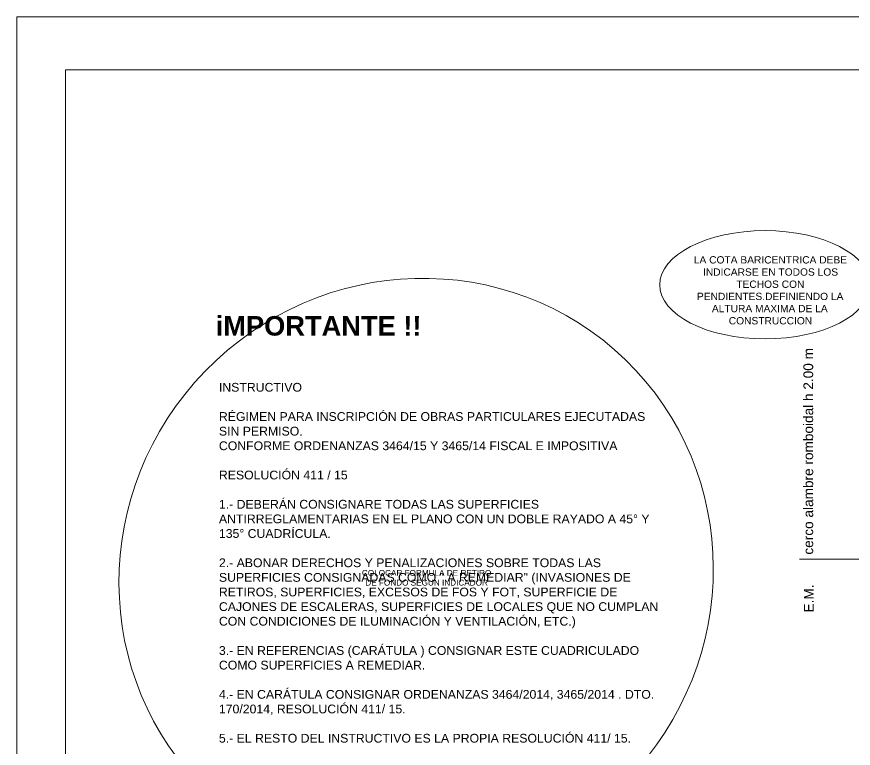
# Model space of a CAD drawing. Header units: millimetres. Extents: x 1162.4 to 1260.5, y 447.7 to 509.9.
# Drawn here: x 1164.46 to 1181.62, y 494.88 to 509.89 of the extents above; entities that cross this region are included whole.
import ezdxf

# ---------------------------------------------------------------- set-up
doc = ezdxf.new("R2010")
doc.units = ezdxf.units.MM
doc.linetypes.add('DOT', pattern=[4, 2, -2])
for name, color, linetype, lineweight in [('0-MAMPOSTERIA- 9', 7, 'Continuous', 5), ('DT', 2, 'Continuous', 25), ('Recuadro', 3, 'Continuous', 80)]:
    doc.layers.add(name, color=color, linetype=linetype, lineweight=lineweight)
doc.layers.add('cortes', color=7, linetype='Continuous')
doc.styles.add('ARIAL', font='arial.ttf', dxfattribs={"height": 0.11})
doc.styles.add('style1', font='arial.ttf')
doc.styles.add('style2', font='')
doc.styles.get('style2').set_extended_font_data('Arial', bold=True)

msp = doc.modelspace()

# ---------------------------------------------------------------- linework, layer by layer
at = {"layer": '0-MAMPOSTERIA- 9', "linetype": 'Continuous', "lineweight": 0, "ltscale": 0.05}
msp.add_line((1165.45921, 508.80332), (1241.45921, 508.80332), dxfattribs=at)
at = {"layer": '0-MAMPOSTERIA- 9', "lineweight": 0, "ltscale": 0.05}
msp.add_line((1183.51454, 498.76094), (1180.51454, 498.76094), dxfattribs=at)
at = {"layer": '0-MAMPOSTERIA- 9', "linetype": 'DOT', "lineweight": 0, "ltscale": 0.05}
msp.add_line((1180.51454, 498.76094), (1195.51454, 498.76094), dxfattribs=at)
at = {"layer": '0-MAMPOSTERIA- 9', "color": 1, "linetype": 'Continuous', "lineweight": 0, "ltscale": 0.05}
msp.add_ellipse((1179.80896, 504.39144), major_axis=(2.16031, 0), ratio=0.51416932, dxfattribs=at)
at = {"layer": '0-MAMPOSTERIA- 9', "color": 1, "linetype": 'ByBlock', "lineweight": 0, "ltscale": 0.05, "extrusion": (0, 0, -1)}
msp.add_ellipse((1172.65212, 498.42354), major_axis=(4.29197, 4.43087), ratio=0.97707035, start_param=-1.57079633, end_param=4.71238898, dxfattribs=at)
at = {"layer": 'DT', "color": 0, "lineweight": 0}
msp.add_line((1165.45921, 508.80332), (1165.45921, 448.80332), dxfattribs=at)
at = {"layer": 'Recuadro', "color": 0, "lineweight": 0}
for p in [(1164.45921, 478.80332), (1260.45515, 509.89214)]:
    msp.add_line(p, (1164.46299, 509.89214), dxfattribs=at)

# ---------------------------------------------------------------- texts
at = {"layer": '0-MAMPOSTERIA- 9', "color": 1, "linetype": 'Continuous', "lineweight": 0, "ltscale": 0.05, "char_height": 0.15, "attachment_point": 1, "style": 'ARIAL'}
for s, width, gutter_width, heights, insert in [('\\pi0.010634;LA COTA BARICENTRICA DEBE \\P\\pi0.1989;INDICARSE EN TODOS LOS \\P\\pi0.88178;TECHOS CON \\P\\pi0.075146;PENDIENTES.DEFINIENDO LA \\P\\pi0.38139;ALTURA MAXIMA DE LA \\P\\pi0.72743;CONSTRUCCION ', 3.1385253, 0.55, [0], (1178.33745, 504.97854)), ('\\A1;{\\H1.2x;INSTRUCTIVO\\P\\PRÉGIMEN PARA INSCRIPCIÓN DE OBRAS PARTICULARES EJECUTADAS SIN PERMISO.\\PCONFORME ORDENANZAS 3464/15 Y 3465/14 FISCAL E IMPOSITIVA \\P\\PRESOLUCIÓN 411 / 15\\P\\P1.- DEBERÁN CONSIGNARE TODAS LAS SUPERFICIES ANTIRREGLAMENTARIAS EN EL PLANO CON UN DOBLE RAYADO A 45° Y 135° CUADRÍCULA.\\P\\P2.- ABONAR DERECHOS Y PENALIZACIONES SOBRE TODAS LAS SUPERFICIES CONSIGNADAS COMO " A REMEDIAR" (INVASIONES DE RETIROS, SUPERFICIES, EXCESOS DE FOS Y FOT, SUPERFICIE DE CAJONES DE ESCALERAS, SUPERFICIES DE LOCALES QUE NO CUMPLAN CON CONDICIONES DE ILUMINACIÓN Y VENTILACIÓN, ETC.)\\P\\P3.- EN REFERENCIAS (CARÁTULA ) CONSIGNAR ESTE CUADRICULADO COMO SUPERFICIES A REMEDIAR.\\P\\P4.- EN CARÁTULA CONSIGNAR ORDENANZAS 3464/2014, 3465/2014 . DTO. 170/2014, RESOLUCIÓN 411/ 15.\\P\\P5.- EL RESTO DEL INSTRUCTIVO ES LA PROPIA RESOLUCIÓN 411/ 15.}  ', 9.1801688, 1.24783, [8.46295], (1168.60669, 502.37803))]:
    msp.add_mtext_dynamic_manual_height_columns(s, width=width, gutter_width=gutter_width, heights=heights, dxfattribs=dict(at, insert=insert))
at = {"layer": '0-MAMPOSTERIA- 9', "lineweight": 0, "ltscale": 0.05, "char_height": 0.2, "attachment_point": 1, "rotation": 90, "style": 'ARIAL'}
for s, insert, width in [('cerco alambre romboidal h 2.00 m', (1180.59607, 498.85416), 5.5961153), ('E.M.', (1180.60606, 497.66706), 0.1852445)]:
    msp.add_mtext(s, dxfattribs=dict(at, insert=insert, width=width))
at = {"layer": 'cortes', "color": 1, "linetype": 'Continuous', "lineweight": 0, "ltscale": 0.05, "insert": (1171.53927, 498.53915), "char_height": 0.12, "width": 2.6399852, "attachment_point": 1, "style": 'style1'}
msp.add_mtext('\\pi0.00064743;COLOCAR FORMULA DE RETIRO \\P\\pi0.070143;DE FONDO SEGUN INDICADOR ', dxfattribs=at)
at = {"layer": 'DT', "color": 0, "lineweight": 0, "ltscale": 0.5, "insert": (1168.31122, 503.74883), "char_height": 0.4, "width": 4.5877053, "attachment_point": 1, "style": 'style2'}
msp.add_mtext('\\pi0.2296;{\\C1;iMPORTANTE !!}', dxfattribs=at)

doc.saveas('drawing.dxf')
